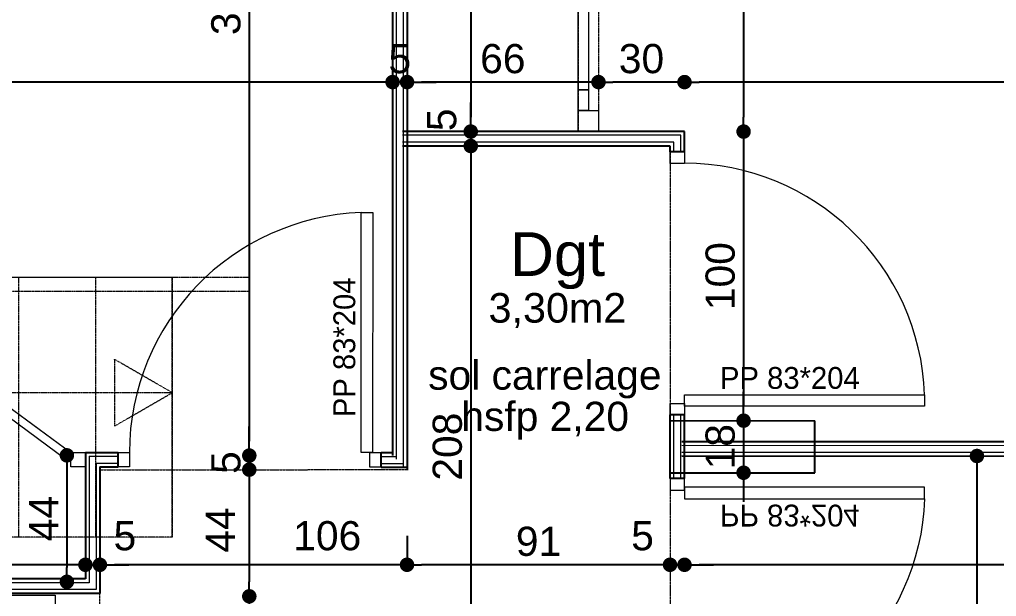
# Model space of a CAD drawing. Header units: centimetres. Extents: x 16433 to 114398, y -50094 to -12305.
# Drawn here: x 61596.8 to 61934.5, y -31875.3 to -31675.8 of the extents above; entities that cross this region are included whole.
import ezdxf

# ---------------------------------------------------------------- set-up
doc = ezdxf.new("R2010")
doc.units = ezdxf.units.CM
doc.header["$LTSCALE"] = 0.5
for name, pattern in [('Style de ligne -1', [0.41664, 0.20828, -0.20836]), ('Style de ligne -2', [0.694425, 0.48607, -0.208355]), ('Style de ligne -5', [0.20828, 0.069425, -0.138855])]:
    doc.linetypes.add(name, pattern=pattern)
doc.layers.get('0').update_dxf_attribs({"linetype": 'CONTINUOUS'})
doc.layers.get('DEFPOINTS').update_dxf_attribs({"linetype": 'CONTINUOUS'})
doc.layers.add('3-BAT C-Niveau-3', color=7, linetype='CONTINUOUS')
doc.styles.add('Futura Book', font='')
doc.styles.add('Helvetica', font='')
doc.styles.get('Futura Book').set_extended_font_data('Futura Book')
doc.styles.get('Helvetica').set_extended_font_data('Helvetica')
doc.dimstyles.new('IS', dxfattribs={"dimtxt": 10.08724, "dimasz": 5.007446, "dimexe": 2, "dimexo": 10, "dimgap": 3, "dimtad": 1, "dimdec": 1, "dimtxsty": 'Helvetica', "dimblk": 'DOT', "dimblk1": 'DOT', "dimblk2": 'DOT', "dimcen": 0, "dimdle": 10, "dimazin": 0, "dimtfac": 0.8, "dimtdec": 1, "dimtix": 1, "dimtmove": 0, "dimatfit": 0, "dimldrblk": 'VW_FILLEDARROW-1', "dimfxl": 10, "dimfxlon": 1, "dimfrac": 2, "dimtolj": 1, "dimarcsym": 0})

# ---------------------------------------------------------------- blocks, each defined once
blk = doc.blocks.new('PORTE 83_204')
at = {"color": 7, "linetype": 'Continuous', "lineweight": 13, "flags": 128}
for points in [[(38.5, 2.5), (38.5, 85.5), (42.5, 85.5), (42.5, 2.5)], [(-45.5, 2.5), (-41.5, 2.5), (-41.5, -2.5), (-45.5, -2.5)], [(41.5, 2.5), (45.5, 2.5), (45.5, -2.5), (41.5, -2.5)]]:
    blk.add_lwpolyline(points, close=True, dxfattribs=at)
at = {"color": 7, "linetype": 'Continuous', "lineweight": 5}
blk.add_arc((41.5, 2.5), 83.05, 92.0697, 180, dxfattribs=at)
at = {"color": 7, "insert": (28.91, 14.76), "char_height": 7.55165, "width": 66.7422, "attachment_point": 1, "rotation": 90, "line_spacing_factor": 0.962448, "style": 'Futura Book'}
blk.add_mtext('\\pt10.172,20.344,30.516,40.688,50.86,61.032,71.205,81.407,91.526,101.72,111.92,122.03,132.23,142.42,152.62,162.74,172.93,183.13,193.25,203.44,213.64,223.76;PP 83*204', dxfattribs=at)
blk = doc.blocks.new('Groupe-8-1')
at = {"color": 7, "linetype": 'Style de ligne -5', "lineweight": 5, "flags": 128}
blk.add_lwpolyline([(17641.44, -46532.26), (17468.27, -46565.06), (17466.97, -46558.18), (17640.13, -46525.39)], close=True, dxfattribs=at)
at = {"color": 7, "linetype": 'Continuous', "lineweight": 18, "flags": 128}
for points in [[(17641.44, -46532.26), (17634.33, -46533.61), (17633.03, -46526.73), (17640.13, -46525.39)], [(17634.33, -46533.61), (17627.22, -46534.96), (17626.57, -46531.52), (17633.68, -46530.17)], [(17627.22, -46534.96), (17561.95, -46547.32), (17561.29, -46543.88), (17626.57, -46531.52)], [(17547.08, -46546.57), (17481.84, -46558.93), (17481.19, -46555.49), (17546.43, -46543.13)], [(17554.19, -46545.22), (17547.08, -46546.57), (17546.43, -46543.13), (17553.54, -46541.79)], [(17561.95, -46547.32), (17554.84, -46548.66), (17554.19, -46545.22), (17561.29, -46543.88)], [(17475.38, -46563.71), (17468.27, -46565.06), (17466.97, -46558.18), (17474.08, -46556.83)], [(17481.84, -46558.93), (17474.73, -46560.27), (17474.08, -46556.83), (17481.19, -46555.49)]]:
    blk.add_lwpolyline(points, close=True, dxfattribs=at)
blk = doc.blocks.new('Sol carrelage')
at = {"color": 7, "insert": (0, -0.78), "char_height": 10.0872, "width": 104.0427, "attachment_point": 2, "line_spacing_factor": 0.834288, "style": 'Helvetica'}
blk.add_mtext('\\pt41.872,83.623;sol carrelage', dxfattribs=at)
blk = doc.blocks.new('hsfp 2.20')
at = {"color": 7, "insert": (0, -0.78), "char_height": 10.0872, "attachment_point": 2, "line_spacing_factor": 0.834288, "style": 'Helvetica'}
blk.add_mtext('\\pt41.872;hsfp 2,20', dxfattribs=at)
blk = doc.blocks.new('Groupe-9-1')
at = {"color": 7, "linetype": 'Continuous', "lineweight": 35}
for p, q in [((17172.45, -46216.26), (17273.74, -46325.9)), ((17271.07, -46330.37), (17170.72, -46221.75))]:
    blk.add_line(p, q, dxfattribs=at)
at = {"color": 7, "linetype": 'Style de ligne -5', "lineweight": 5}
for p, q in [((17309.77, -46216.14), (17276.69, -46314.01)), ((17264.76, -46224.67), (17266.83, -46315.87)), ((17224.35, -46232.32), (17252.02, -46302.39)), ((17279.54, -46322.43), (17355.08, -46237.63)), ((17364.26, -46286.11), (17281.4, -46332.28)), ((17352.15, -46437.12), (17328.89, -46314.3)), ((17283.27, -46342.14), (17371.7, -46325.4)), ((17376.64, -46351.47), (17288.21, -46368.21)), ((17293.14, -46394.28), (17381.57, -46377.54)), ((17386.51, -46403.6), (17298.08, -46420.35)), ((17303.02, -46446.42), (17391.45, -46429.67))]:
    blk.add_line(p, q, dxfattribs=at)
at = {"color": 7, "linetype": 'Continuous', "lineweight": 5}
for p, q in [((17260.36, -46328.64), (17170.6, -46242.5)), ((17161.99, -46292.89), (17262.22, -46338.49)), ((17264.09, -46348.35), (17170.14, -46335.92)), ((17226.71, -46419.65), (17210.98, -46336.63)), ((17177.53, -46374.96), (17265.96, -46358.21)), ((17270.9, -46384.28), (17182.47, -46401.03))]:
    blk.add_line(p, q, dxfattribs=at)
at = {"color": 7, "linetype": 'Style de ligne -5', "lineweight": 5, "flags": 128}
for points in [[(17192.81, -46238.29), (17349.58, -46208.6), (17391.45, -46429.67), (17303.02, -46446.42), (17277.9, -46313.78), (17264.83, -46316.25)], [(17192.81, -46238.29), (17349.58, -46208.6), (17350.51, -46213.52), (17196.81, -46242.62)]]:
    blk.add_lwpolyline(points, dxfattribs=at)
for points in [[(17391.47, -46456.64), (17344.67, -46209.53), (17349.58, -46208.6), (17396.38, -46455.71)], [(17359.77, -46415.32), (17337.08, -46419.62), (17352.15, -46437.12)]]:
    blk.add_lwpolyline(points, close=True, dxfattribs=at)
at = {"color": 7, "linetype": 'Continuous', "lineweight": 5, "flags": 128}
for points in [[(17259.04, -46317.35), (17258.25, -46317.5), (17275.83, -46410.35), (17187.4, -46427.1), (17153.07, -46245.82), (17187.01, -46239.39)], [(17191.01, -46243.72), (17154, -46250.73), (17153.07, -46245.82), (17187.01, -46239.39)]]:
    blk.add_lwpolyline(points, dxfattribs=at)
for points in [[(17158.19, -46244.89), (17197.45, -46452.21), (17192.54, -46453.14), (17153.28, -46245.82)], [(17206.33, -46292.47), (17225, -46306.07), (17227.44, -46283.1)]]:
    blk.add_lwpolyline(points, close=True, dxfattribs=at)
at = {"color": 7, "linetype": 'Style de ligne -5', "lineweight": 5}
blk.add_arc((17269.93, -46325.46), 60, 10.7236, 130.3529, dxfattribs=at)
at = {"color": 7, "linetype": 'Continuous', "lineweight": 5}
blk.add_arc((17269.93, -46325.46), 60, 135.087, 190.7236, dxfattribs=at)
blk = doc.blocks.new('Groupe-11-1')
at = {"color": 7, "linetype": 'Continuous', "lineweight": 13, "flags": 128}
for points in [[(17312.18, -46337.14), (17313.11, -46342.05), (17308.2, -46342.98), (17307.27, -46338.07)], [(17313.11, -46342.05), (17337.09, -46364.44), (17335.06, -46366.61), (17311.08, -46344.23)], [(17322.64, -46405.27), (17336.77, -46375.67), (17339.46, -46376.95), (17325.32, -46406.55)], [(17321.34, -46412.39), (17320.41, -46407.48), (17325.32, -46406.55), (17326.25, -46411.46)]]:
    blk.add_lwpolyline(points, close=True, dxfattribs=at)
at = {"color": 7, "linetype": 'Style de ligne -2', "lineweight": 5}
for centre, start, end in [((17313.11, -46342.05), 280.72, 311.77), ((17325.32, -46406.55), 69.6725, 100.72)]:
    blk.add_arc(centre, 32.8, start, end, dxfattribs=at)
blk = doc.blocks.new('Groupe-14-1')
at = {"color": 7, "linetype": 'Continuous', "lineweight": 5}
for p, q in [((17279.29, -46425.44), (17263.36, -46341.3)), ((17280.33, -46423.92), (17264.88, -46342.33)), ((17280.33, -46423.92), (17264.88, -46342.33)), ((17282.24, -46421.12), (17267.68, -46344.25)), ((17282.24, -46421.12), (17267.68, -46344.25)), ((17326.25, -46411.46), (17328.34, -46422.53)), ((17323.3, -46415.78), (17280.33, -46423.92)), ((17323.3, -46415.78), (17280.33, -46423.92)), ((17325.22, -46412.98), (17282.24, -46421.12)), ((17325.22, -46412.98), (17282.24, -46421.12)), ((17323.3, -46415.78), (17324.71, -46423.22)), ((17323.3, -46415.78), (17324.71, -46423.22)), ((17325.22, -46412.98), (17327.07, -46422.77)), ((17325.22, -46412.98), (17327.07, -46422.77)), ((17322.27, -46417.3), (17279.29, -46425.44)), ((17628.88, -46465.97), (17342.02, -46520.28)), ((17628.88, -46465.97), (17342.02, -46520.28)), ((17628.43, -46463.61), (17343.93, -46517.47)), ((17628.43, -46463.61), (17343.93, -46517.47)), ((17629.12, -46467.25), (17340.98, -46521.8)), ((17467.96, -46590.28), (17450.75, -46499.4)), ((17469.48, -46591.32), (17452.03, -46499.16)), ((17469.48, -46591.32), (17452.03, -46499.16)), ((17472.29, -46593.23), (17454.39, -46498.71)), ((17472.29, -46593.23), (17454.39, -46498.71)), ((17341.59, -46512.64), (17343, -46520.09)), ((17341.59, -46512.64), (17343, -46520.09)), ((17343.95, -46512.19), (17344.91, -46517.29)), ((17343.95, -46512.19), (17344.91, -46517.29)), ((17345.23, -46511.95), (17345.95, -46515.77)), ((17466, -46590.65), (17467.96, -46590.28)), ((17466.24, -46591.93), (17469.48, -46591.32)), ((17466.24, -46591.93), (17469.48, -46591.32)), ((17466.69, -46594.29), (17472.29, -46593.23)), ((17466.69, -46594.29), (17472.29, -46593.23)), ((17355, -46611.67), (17376.59, -46607.59)), ((17355.25, -46612.95), (17376.83, -46608.86)), ((17355.25, -46612.95), (17376.83, -46608.86)), ((17355.69, -46615.31), (17377.28, -46611.22)), ((17355.69, -46615.31), (17377.28, -46611.22)), ((17364.73, -46613.98), (17426.26, -46939.82)), ((17364.73, -46613.98), (17426.26, -46939.82)), ((17367.09, -46613.53), (17428.62, -46939.38)), ((17367.09, -46613.53), (17428.62, -46939.38)), ((17368.37, -46613.29), (17429.9, -46939.13))]:
    blk.add_line(p, q, dxfattribs=at)
at = {"color": 7, "linetype": 'Continuous', "lineweight": 25}
for p, q in [((17279.29, -46425.44), (17263.36, -46341.3)), ((17283.28, -46419.6), (17269.2, -46345.28)), ((17326.25, -46411.46), (17283.28, -46419.6)), ((17326.25, -46411.46), (17328.34, -46422.53)), ((17322.27, -46417.3), (17279.29, -46425.44)), ((17322.27, -46417.3), (17323.43, -46423.46)), ((17323.43, -46423.46), (17328.34, -46422.53)), ((17628.19, -46462.33), (17344.97, -46515.95)), ((17629.12, -46467.25), (17340.98, -46521.8)), ((17467.96, -46590.28), (17450.75, -46499.4)), ((17473.81, -46594.26), (17455.66, -46498.47)), ((17340.32, -46512.88), (17345.23, -46511.95)), ((17340.32, -46512.88), (17341.96, -46521.61)), ((17345.23, -46511.95), (17345.95, -46515.77)), ((17466, -46590.65), (17467.96, -46590.28)), ((17466.93, -46595.57), (17466, -46590.65)), ((17466.93, -46595.57), (17473.81, -46594.26)), ((17355, -46611.67), (17376.59, -46607.59)), ((17356.97, -46611.3), (17374.66, -46607.95)), ((17374.66, -46607.95), (17383.96, -46657.08)), ((17374.66, -46607.95), (17383.96, -46657.08)), ((17377.52, -46612.5), (17376.59, -46607.59)), ((17355.93, -46616.59), (17355, -46611.67)), ((17356.97, -46611.3), (17366.27, -46660.43)), ((17356.97, -46611.3), (17366.27, -46660.43)), ((17355.93, -46616.59), (17377.52, -46612.5)), ((17363.46, -46614.22), (17424.99, -46940.06)), ((17368.37, -46613.29), (17429.9, -46939.13)), ((17366.27, -46660.43), (17383.96, -46657.08))]:
    blk.add_line(p, q, dxfattribs=at)
at = {"color": 7}
for name in ['Groupe-9-1', 'Groupe-11-1', 'Groupe-8-1']:
    blk.add_blockref(name, (0, 0), dxfattribs=at)
for name, p, rotation in [('PORTE 83_204', (17334.33, -46467.71), 280.6937189372402), ('Sol carrelage', (17387.81, -46561.42), 280.7235947438887), ('hsfp 2.20', (17373.82, -46564.18), 280.7235947438887), ('PORTE 83_204', (17421.76, -46601.58), 190.7235947438887)]:
    blk.add_blockref(name, p, dxfattribs=dict(at, rotation=rotation))
at = {"color": 7, "xscale": -1, "rotation": 190.7235947438887}
blk.add_blockref('PORTE 83_204', (17310.76, -46622.6), dxfattribs=at)
at = {"color": 7, "insert": (17431.44, -46557.58), "char_height": 15.1309, "attachment_point": 2, "rotation": 280.7236, "line_spacing_factor": 0.834288, "style": 'Helvetica'}
blk.add_mtext('\\pt38.084;Dgt\\P{\\H0.6752x;3,30m2}\\P', dxfattribs=at)
blk = doc.blocks.new('_DOT')
at = {"color": 0, "linetype": 'ByBlock', "lineweight": -2}
blk.add_line((-0.5, 0), (-1, 0), dxfattribs=at)
at = {"color": 0, "linetype": 'ByBlock', "const_width": 0.5}
blk.add_lwpolyline([(-0.25, 0, 1), (0.25, 0, 1)], format="xyb", close=True, dxfattribs=at)
blk = doc.blocks.new('*D1841')
at = {"layer": '3-BAT C-Niveau-3', "color": 0, "linetype": 'Continuous', "lineweight": -2, "transparency": 16777216}
blk.add_line((61847.1, -31719.57), (61847.1, -31809.52), dxfattribs=at)
at = {"layer": 'DEFPOINTS', "color": 0, "linetype": 'Continuous', "transparency": 16777216}
for p in [(61826.68, -31714.56), (61847.1, -31814.53), (61859.18, -31814.53)]:
    blk.add_point(p, dxfattribs=at)
at = {"layer": '3-BAT C-Niveau-3', "color": 0, "linetype": 'Continuous', "lineweight": -2, "transparency": 16777216, "xscale": 5.007446289062499, "yscale": 5.007446289062499, "zscale": 5.007446289062499}
for p, rotation in [((61847.1, -31714.56), 90), ((61847.1, -31814.53), 270)]:
    blk.add_blockref('_DOT', p, dxfattribs=dict(at, rotation=rotation))
at = {"layer": '3-BAT C-Niveau-3', "color": 0, "linetype": 'Continuous', "lineweight": 5, "transparency": 16777216, "insert": (61839.05, -31764.55), "char_height": 10.087, "attachment_point": 5, "rotation": 90, "style": 'Helvetica'}
blk.add_mtext('\\A1;100', dxfattribs=at)
blk = doc.blocks.new('VW_FILLEDARROW-1')
at = {"color": 0, "linetype": 'Continuous', "lineweight": 5, "flags": 128}
blk.add_lwpolyline([(-1.997, 0.535), (0, 0), (-1.997, -0.535)], close=True, dxfattribs=at)
blk = doc.blocks.new('*D1842')
at = {"layer": '3-BAT C-Niveau-3', "color": 0, "linetype": 'Continuous', "lineweight": -2, "transparency": 16777216}
blk.add_line((61847.1, -31543.33), (61847.1, -31709.56), dxfattribs=at)
at = {"layer": 'DEFPOINTS', "color": 0, "linetype": 'Continuous', "transparency": 16777216}
for p in [(61796.97, -31538.32), (61826.68, -31714.56), (61847.1, -31714.56)]:
    blk.add_point(p, dxfattribs=at)
at = {"layer": '3-BAT C-Niveau-3', "color": 0, "linetype": 'Continuous', "lineweight": -2, "transparency": 16777216, "xscale": 5.007446289062499, "yscale": 5.007446289062499, "zscale": 5.007446289062499}
for p, rotation in [((61847.1, -31538.32), 90), ((61847.1, -31714.56), 270)]:
    blk.add_blockref('_DOT', p, dxfattribs=dict(at, rotation=rotation))
at = {"layer": '3-BAT C-Niveau-3', "color": 0, "linetype": 'Continuous', "lineweight": 5, "transparency": 16777216, "insert": (61837.11, -31611.44), "char_height": 10.087, "attachment_point": 5, "rotation": 90, "style": 'Helvetica'}
blk.add_mtext('\\A1;176', dxfattribs=at)
blk = doc.blocks.new('*D1846')
at = {"layer": '3-BAT C-Niveau-3', "color": 0, "linetype": 'Continuous', "lineweight": -2, "transparency": 16777216}
blk.add_line((61676.25, -31880.27), (61676.25, -31960.56), dxfattribs=at)
at = {"layer": 'DEFPOINTS', "color": 0, "linetype": 'Continuous', "transparency": 16777216}
for p in [(61624.61, -31875.26), (61670.1, -31965.57), (61676.25, -31965.57)]:
    blk.add_point(p, dxfattribs=at)
at = {"layer": '3-BAT C-Niveau-3', "color": 0, "linetype": 'Continuous', "lineweight": -2, "transparency": 16777216, "xscale": 5.007446289062499, "yscale": 5.007446289062499, "zscale": 5.007446289062499}
for p, rotation in [((61676.25, -31875.26), 90), ((61676.25, -31965.57), 270)]:
    blk.add_blockref('_DOT', p, dxfattribs=dict(at, rotation=rotation))
at = {"layer": '3-BAT C-Niveau-3', "color": 0, "linetype": 'Continuous', "lineweight": 5, "transparency": 16777216, "insert": (61668.21, -31920.42), "char_height": 10.087, "attachment_point": 5, "rotation": 90, "style": 'Helvetica'}
blk.add_mtext('\\A1;90', dxfattribs=at)
blk = doc.blocks.new('*D1847')
at = {"layer": '3-BAT C-Niveau-3', "color": 0, "linetype": 'Continuous', "lineweight": -2, "transparency": 16777216}
blk.add_line((61676.25, -31836.48), (61676.25, -31870.26), dxfattribs=at)
at = {"layer": 'DEFPOINTS', "color": 0, "linetype": 'Continuous', "transparency": 16777216}
for p in [(61688.6, -31831.47), (61624.61, -31875.26), (61676.25, -31875.26)]:
    blk.add_point(p, dxfattribs=at)
at = {"layer": '3-BAT C-Niveau-3', "color": 0, "linetype": 'Continuous', "lineweight": -2, "transparency": 16777216, "xscale": 5.007446289062499, "yscale": 5.007446289062499, "zscale": 5.007446289062499}
for p, rotation in [((61676.25, -31831.47), 90), ((61676.25, -31875.26), 270)]:
    blk.add_blockref('_DOT', p, dxfattribs=dict(at, rotation=rotation))
at = {"layer": '3-BAT C-Niveau-3', "color": 0, "linetype": 'Continuous', "lineweight": 5, "transparency": 16777216, "insert": (61666.27, -31852.36), "char_height": 10.087, "attachment_point": 5, "rotation": 90, "style": 'Helvetica'}
blk.add_mtext('\\A1;44', dxfattribs=at)
blk = doc.blocks.new('*D1848')
at = {"layer": '3-BAT C-Niveau-3', "color": 0, "linetype": 'Continuous', "lineweight": -2, "transparency": 16777216}
for p, q in [((61676.25, -31821.57), (61676.25, -31816.56)), ((61676.25, -31826.58), (61676.25, -31831.47)), ((61676.25, -31836.48), (61676.25, -31841.49))]:
    blk.add_line(p, q, dxfattribs=at)
at = {"layer": 'DEFPOINTS', "color": 0, "linetype": 'Continuous', "transparency": 16777216}
for p in [(61718.88, -31826.58), (61676.25, -31831.47), (61688.6, -31831.47)]:
    blk.add_point(p, dxfattribs=at)
at = {"layer": '3-BAT C-Niveau-3', "color": 0, "linetype": 'Continuous', "lineweight": -2, "transparency": 16777216, "xscale": 5.007446289062499, "yscale": 5.007446289062499, "zscale": 5.007446289062499}
for p, rotation in [((61676.25, -31826.58), 270), ((61676.25, -31831.47), 90)]:
    blk.add_blockref('_DOT', p, dxfattribs=dict(at, rotation=rotation))
at = {"layer": '3-BAT C-Niveau-3', "color": 0, "linetype": 'Continuous', "lineweight": 5, "transparency": 16777216, "insert": (61668.21, -31829.02), "char_height": 10.087, "attachment_point": 5, "rotation": 90, "style": 'Helvetica'}
blk.add_mtext('\\A1;5', dxfattribs=at)
blk = doc.blocks.new('*D1849')
at = {"layer": '3-BAT C-Niveau-3', "color": 0, "linetype": 'Continuous', "lineweight": -2, "transparency": 16777216}
blk.add_line((61676.25, -31517.33), (61676.25, -31821.57), dxfattribs=at)
at = {"layer": 'DEFPOINTS', "color": 0, "linetype": 'Continuous', "transparency": 16777216}
for p in [(61697.75, -31512.32), (61676.25, -31826.58), (61718.88, -31826.58)]:
    blk.add_point(p, dxfattribs=at)
at = {"layer": '3-BAT C-Niveau-3', "color": 0, "linetype": 'Continuous', "lineweight": -2, "transparency": 16777216, "xscale": 5.007446289062499, "yscale": 5.007446289062499, "zscale": 5.007446289062499}
for p, rotation in [((61676.25, -31512.32), 90), ((61676.25, -31826.58), 270)]:
    blk.add_blockref('_DOT', p, dxfattribs=dict(at, rotation=rotation))
at = {"layer": '3-BAT C-Niveau-3', "color": 0, "linetype": 'Continuous', "lineweight": 5, "transparency": 16777216, "insert": (61668.21, -31669.45), "char_height": 10.087, "attachment_point": 5, "rotation": 90, "style": 'Helvetica'}
blk.add_mtext('\\A1;314', dxfattribs=at)
blk = doc.blocks.new('*D1858')
at = {"layer": '3-BAT C-Niveau-3', "color": 0, "linetype": 'Continuous', "lineweight": -2, "transparency": 16777216}
blk.add_line((61752.8, -31724.57), (61752.8, -31922.45), dxfattribs=at)
at = {"layer": 'DEFPOINTS', "color": 0, "linetype": 'Continuous', "transparency": 16777216}
for p in [(61749.85, -31719.56), (61750.51, -31927.46), (61752.8, -31927.46)]:
    blk.add_point(p, dxfattribs=at)
at = {"layer": '3-BAT C-Niveau-3', "color": 0, "linetype": 'Continuous', "lineweight": -2, "transparency": 16777216, "xscale": 5.007446289062499, "yscale": 5.007446289062499, "zscale": 5.007446289062499}
for p, rotation in [((61752.8, -31719.56), 90), ((61752.8, -31927.46), 270)]:
    blk.add_blockref('_DOT', p, dxfattribs=dict(at, rotation=rotation))
at = {"layer": '3-BAT C-Niveau-3', "color": 0, "linetype": 'Continuous', "lineweight": 5, "transparency": 16777216, "insert": (61744.75, -31823.51), "char_height": 10.087, "attachment_point": 5, "rotation": 90, "style": 'Helvetica'}
blk.add_mtext('\\A1;208', dxfattribs=at)
blk = doc.blocks.new('*D1859')
at = {"layer": '3-BAT C-Niveau-3', "color": 0, "linetype": 'Continuous', "lineweight": -2, "transparency": 16777216}
for p, q in [((61752.8, -31709.55), (61752.8, -31704.55)), ((61752.8, -31714.56), (61752.8, -31719.56)), ((61752.8, -31724.57), (61752.8, -31729.58))]:
    blk.add_line(p, q, dxfattribs=at)
at = {"layer": 'DEFPOINTS', "color": 0, "linetype": 'Continuous', "transparency": 16777216}
for p in [(61747.04, -31714.56), (61749.85, -31719.56), (61752.8, -31719.56)]:
    blk.add_point(p, dxfattribs=at)
at = {"layer": '3-BAT C-Niveau-3', "color": 0, "linetype": 'Continuous', "lineweight": -2, "transparency": 16777216, "xscale": 5.007446289062499, "yscale": 5.007446289062499, "zscale": 5.007446289062499}
for p, rotation in [((61752.8, -31714.56), 270), ((61752.8, -31719.56), 90)]:
    blk.add_blockref('_DOT', p, dxfattribs=dict(at, rotation=rotation))
at = {"layer": '3-BAT C-Niveau-3', "color": 0, "linetype": 'Continuous', "lineweight": 5, "transparency": 16777216, "insert": (61742.81, -31710.5), "char_height": 10.087, "attachment_point": 5, "rotation": 90, "style": 'Helvetica'}
blk.add_mtext('\\A1;5', dxfattribs=at)
blk = doc.blocks.new('*D1860')
at = {"layer": '3-BAT C-Niveau-3', "color": 0, "linetype": 'Continuous', "lineweight": -2, "transparency": 16777216}
blk.add_line((61752.8, -31543.33), (61752.8, -31709.55), dxfattribs=at)
at = {"layer": 'DEFPOINTS', "color": 0, "linetype": 'Continuous', "transparency": 16777216}
for p in [(61758.1, -31538.32), (61747.04, -31714.56), (61752.8, -31714.56)]:
    blk.add_point(p, dxfattribs=at)
at = {"layer": '3-BAT C-Niveau-3', "color": 0, "linetype": 'Continuous', "lineweight": -2, "transparency": 16777216, "xscale": 5.007446289062499, "yscale": 5.007446289062499, "zscale": 5.007446289062499}
for p, rotation in [((61752.8, -31538.32), 90), ((61752.8, -31714.56), 270)]:
    blk.add_blockref('_DOT', p, dxfattribs=dict(at, rotation=rotation))
at = {"layer": '3-BAT C-Niveau-3', "color": 0, "linetype": 'Continuous', "lineweight": 5, "transparency": 16777216, "insert": (61744.75, -31626.44), "char_height": 10.087, "attachment_point": 5, "rotation": 90, "style": 'Helvetica'}
blk.add_mtext('\\A1;176', dxfattribs=at)
blk = doc.blocks.new('*D1865')
at = {"layer": '3-BAT C-Niveau-3', "color": 0, "linetype": 'Continuous', "lineweight": -2, "transparency": 16777216}
blk.add_line((61720.76, -31697.45), (61429.75, -31697.45), dxfattribs=at)
at = {"layer": 'DEFPOINTS', "color": 0, "linetype": 'Continuous', "transparency": 16777216}
for p in [(61725.77, -31682.45), (61424.74, -31697.45), (61424.74, -31698.72)]:
    blk.add_point(p, dxfattribs=at)
at = {"layer": '3-BAT C-Niveau-3', "color": 0, "linetype": 'Continuous', "lineweight": -2, "transparency": 16777216, "xscale": 5.007446289062499, "yscale": 5.007446289062499, "zscale": 5.007446289062499, "rotation": 180}
blk.add_blockref('_DOT', (61424.74, -31697.45), dxfattribs=at)
at = {"layer": '3-BAT C-Niveau-3', "color": 0, "linetype": 'Continuous', "lineweight": -2, "transparency": 16777216, "xscale": 5.007446289062499, "yscale": 5.007446289062499, "zscale": 5.007446289062499}
blk.add_blockref('_DOT', (61725.77, -31697.45), dxfattribs=at)
at = {"layer": '3-BAT C-Niveau-3', "color": 0, "linetype": 'Continuous', "lineweight": 5, "transparency": 16777216, "insert": (61575.26, -31689.4), "char_height": 10.087, "attachment_point": 5, "style": 'Helvetica'}
blk.add_mtext('\\A1;301', dxfattribs=at)
blk = doc.blocks.new('*D1866')
at = {"layer": '3-BAT C-Niveau-3', "color": 0, "linetype": 'Continuous', "lineweight": -2, "transparency": 16777216}
for p, q in [((61720.76, -31697.45), (61715.75, -31697.45)), ((61730.78, -31697.45), (61725.77, -31697.45)), ((61735.79, -31697.45), (61740.79, -31697.45))]:
    blk.add_line(p, q, dxfattribs=at)
at = {"layer": 'DEFPOINTS', "color": 0, "linetype": 'Continuous', "transparency": 16777216}
for p in [(61725.77, -31682.45), (61730.78, -31680.36), (61725.77, -31697.45)]:
    blk.add_point(p, dxfattribs=at)
at = {"layer": '3-BAT C-Niveau-3', "color": 0, "linetype": 'Continuous', "lineweight": -2, "transparency": 16777216, "xscale": 5.007446289062499, "yscale": 5.007446289062499, "zscale": 5.007446289062499}
blk.add_blockref('_DOT', (61725.77, -31697.45), dxfattribs=at)
at = {"layer": '3-BAT C-Niveau-3', "color": 0, "linetype": 'Continuous', "lineweight": -2, "transparency": 16777216, "xscale": 5.007446289062499, "yscale": 5.007446289062499, "zscale": 5.007446289062499, "rotation": 180}
blk.add_blockref('_DOT', (61730.78, -31697.45), dxfattribs=at)
at = {"layer": '3-BAT C-Niveau-3', "color": 0, "linetype": 'Continuous', "lineweight": 5, "transparency": 16777216, "insert": (61728.27, -31689.4), "char_height": 10.087, "attachment_point": 5, "style": 'Helvetica'}
blk.add_mtext('\\A1;5', dxfattribs=at)
blk = doc.blocks.new('*D1867')
at = {"layer": '3-BAT C-Niveau-3', "color": 0, "linetype": 'Continuous', "lineweight": -2, "transparency": 16777216}
blk.add_line((61791.94, -31697.45), (61735.79, -31697.45), dxfattribs=at)
at = {"layer": 'DEFPOINTS', "color": 0, "linetype": 'Continuous', "transparency": 16777216}
for p in [(61730.78, -31680.36), (61730.78, -31697.45), (61796.95, -31702.45)]:
    blk.add_point(p, dxfattribs=at)
at = {"layer": '3-BAT C-Niveau-3', "color": 0, "linetype": 'Continuous', "lineweight": -2, "transparency": 16777216, "xscale": 5.007446289062499, "yscale": 5.007446289062499, "zscale": 5.007446289062499, "rotation": 180}
blk.add_blockref('_DOT', (61730.78, -31697.45), dxfattribs=at)
at = {"layer": '3-BAT C-Niveau-3', "color": 0, "linetype": 'Continuous', "lineweight": -2, "transparency": 16777216, "xscale": 5.007446289062499, "yscale": 5.007446289062499, "zscale": 5.007446289062499}
blk.add_blockref('_DOT', (61796.95, -31697.45), dxfattribs=at)
at = {"layer": '3-BAT C-Niveau-3', "color": 0, "linetype": 'Continuous', "lineweight": 5, "transparency": 16777216, "insert": (61763.87, -31689.4), "char_height": 10.087, "attachment_point": 5, "style": 'Helvetica'}
blk.add_mtext('\\A1;66', dxfattribs=at)
blk = doc.blocks.new('*D1868')
at = {"layer": '3-BAT C-Niveau-3', "color": 0, "linetype": 'Continuous', "lineweight": -2, "transparency": 16777216}
blk.add_line((61821.67, -31697.45), (61801.96, -31697.45), dxfattribs=at)
at = {"layer": 'DEFPOINTS', "color": 0, "linetype": 'Continuous', "transparency": 16777216}
for p in [(61796.95, -31697.45), (61796.95, -31702.45), (61826.68, -31714.56)]:
    blk.add_point(p, dxfattribs=at)
at = {"layer": '3-BAT C-Niveau-3', "color": 0, "linetype": 'Continuous', "lineweight": -2, "transparency": 16777216, "xscale": 5.007446289062499, "yscale": 5.007446289062499, "zscale": 5.007446289062499, "rotation": 180}
blk.add_blockref('_DOT', (61796.95, -31697.45), dxfattribs=at)
at = {"layer": '3-BAT C-Niveau-3', "color": 0, "linetype": 'Continuous', "lineweight": -2, "transparency": 16777216, "xscale": 5.007446289062499, "yscale": 5.007446289062499, "zscale": 5.007446289062499}
blk.add_blockref('_DOT', (61826.68, -31697.45), dxfattribs=at)
at = {"layer": '3-BAT C-Niveau-3', "color": 0, "linetype": 'Continuous', "lineweight": 5, "transparency": 16777216, "insert": (61811.81, -31689.4), "char_height": 10.087, "attachment_point": 5, "style": 'Helvetica'}
blk.add_mtext('\\A1;30', dxfattribs=at)
blk = doc.blocks.new('*D1869')
at = {"layer": '3-BAT C-Niveau-3', "color": 0, "linetype": 'Continuous', "lineweight": -2, "transparency": 16777216}
blk.add_line((62152.09, -31697.45), (61831.69, -31697.45), dxfattribs=at)
at = {"layer": 'DEFPOINTS', "color": 0, "linetype": 'Continuous', "transparency": 16777216}
for p in [(61826.68, -31697.45), (62157.1, -31705.25), (61826.68, -31714.56)]:
    blk.add_point(p, dxfattribs=at)
at = {"layer": '3-BAT C-Niveau-3', "color": 0, "linetype": 'Continuous', "lineweight": -2, "transparency": 16777216, "xscale": 5.007446289062499, "yscale": 5.007446289062499, "zscale": 5.007446289062499, "rotation": 180}
blk.add_blockref('_DOT', (61826.68, -31697.45), dxfattribs=at)
at = {"layer": '3-BAT C-Niveau-3', "color": 0, "linetype": 'Continuous', "lineweight": -2, "transparency": 16777216, "xscale": 5.007446289062499, "yscale": 5.007446289062499, "zscale": 5.007446289062499}
blk.add_blockref('_DOT', (62157.1, -31697.45), dxfattribs=at)
at = {"layer": '3-BAT C-Niveau-3', "color": 0, "linetype": 'Continuous', "lineweight": 5, "transparency": 16777216, "insert": (61991.89, -31689.4), "char_height": 10.087, "attachment_point": 5, "style": 'Helvetica'}
blk.add_mtext('\\A1;330', dxfattribs=at)
blk = doc.blocks.new('*D1870')
at = {"layer": '3-BAT C-Niveau-3', "color": 0, "linetype": 'Continuous', "lineweight": -2, "transparency": 16777216}
for p, q in [((61847.1, -31809.52), (61847.1, -31804.51)), ((61847.1, -31814.53), (61847.1, -31832.53)), ((61847.1, -31837.54), (61847.1, -31842.54))]:
    blk.add_line(p, q, dxfattribs=at)
at = {"layer": 'DEFPOINTS', "color": 0, "linetype": 'Continuous', "transparency": 16777216}
for p in [(61840.6, -31814.53), (61840.6, -31832.53), (61847.1, -31832.53)]:
    blk.add_point(p, dxfattribs=at)
at = {"layer": '3-BAT C-Niveau-3', "color": 0, "linetype": 'Continuous', "lineweight": -2, "transparency": 16777216, "xscale": 5.007446289062499, "yscale": 5.007446289062499, "zscale": 5.007446289062499}
for p, rotation in [((61847.1, -31814.53), 270), ((61847.1, -31832.53), 90)]:
    blk.add_blockref('_DOT', p, dxfattribs=dict(at, rotation=rotation))
at = {"layer": '3-BAT C-Niveau-3', "color": 0, "linetype": 'Continuous', "lineweight": 5, "transparency": 16777216, "insert": (61839.05, -31823.53), "char_height": 10.087, "attachment_point": 5, "rotation": 90, "style": 'Helvetica'}
blk.add_mtext('\\A1;18', dxfattribs=at)
blk = doc.blocks.new('*D1873')
at = {"layer": '3-BAT C-Niveau-3', "color": 0, "linetype": 'Continuous', "lineweight": -2, "transparency": 16777216}
blk.add_line((61927.75, -31831.75), (61927.75, -31933.86), dxfattribs=at)
at = {"layer": 'DEFPOINTS', "color": 0, "linetype": 'Continuous', "transparency": 16777216}
for p in [(61915.6, -31826.74), (61891.1, -31938.87), (61927.75, -31938.87)]:
    blk.add_point(p, dxfattribs=at)
at = {"layer": '3-BAT C-Niveau-3', "color": 0, "linetype": 'Continuous', "lineweight": -2, "transparency": 16777216, "xscale": 5.007446289062499, "yscale": 5.007446289062499, "zscale": 5.007446289062499}
for p, rotation in [((61927.75, -31826.74), 90), ((61927.75, -31938.87), 270)]:
    blk.add_blockref('_DOT', p, dxfattribs=dict(at, rotation=rotation))
at = {"layer": '3-BAT C-Niveau-3', "color": 0, "linetype": 'Continuous', "lineweight": 5, "transparency": 16777216, "insert": (61917.77, -31893.31), "char_height": 10.087, "attachment_point": 5, "rotation": 90, "style": 'Helvetica'}
blk.add_mtext('\\A1;112', dxfattribs=at)
blk = doc.blocks.new('*D1883')
at = {"layer": '3-BAT C-Niveau-3', "color": 0, "linetype": 'Continuous', "lineweight": -2, "transparency": 16777216}
blk.add_line((61613.2, -31831.53), (61613.2, -31865.26), dxfattribs=at)
at = {"layer": 'DEFPOINTS', "color": 0, "linetype": 'Continuous', "transparency": 16777216}
for p in [(61619.91, -31826.52), (61613.2, -31870.26), (61616.9, -31870.26)]:
    blk.add_point(p, dxfattribs=at)
at = {"layer": '3-BAT C-Niveau-3', "color": 0, "linetype": 'Continuous', "lineweight": -2, "transparency": 16777216, "xscale": 5.007446289062499, "yscale": 5.007446289062499, "zscale": 5.007446289062499}
for p, rotation in [((61613.2, -31826.52), 90), ((61613.2, -31870.26), 270)]:
    blk.add_blockref('_DOT', p, dxfattribs=dict(at, rotation=rotation))
at = {"layer": '3-BAT C-Niveau-3', "color": 0, "linetype": 'Continuous', "lineweight": 5, "transparency": 16777216, "insert": (61605.15, -31848.39), "char_height": 10.087, "attachment_point": 5, "rotation": 90, "style": 'Helvetica'}
blk.add_mtext('\\A1;44', dxfattribs=at)
blk = doc.blocks.new('*D1891')
at = {"layer": '3-BAT C-Niveau-3', "color": 0, "linetype": 'Continuous', "lineweight": -2, "transparency": 16777216}
for p, q in [((61544, -31854.75), (61544, -31866.36)), ((61614.6, -31864.36), (61549.01, -31864.36)), ((61619.61, -31862.86), (61619.61, -31866.36))]:
    blk.add_line(p, q, dxfattribs=at)
at = {"layer": 'DEFPOINTS', "color": 0, "linetype": 'Continuous', "transparency": 16777216}
for p in [(61544, -31844.75), (61619.61, -31852.86), (61544, -31864.36)]:
    blk.add_point(p, dxfattribs=at)
at = {"layer": '3-BAT C-Niveau-3', "color": 0, "linetype": 'Continuous', "lineweight": -2, "transparency": 16777216, "xscale": 5.007446289062499, "yscale": 5.007446289062499, "zscale": 5.007446289062499, "rotation": 180}
blk.add_blockref('_DOT', (61544, -31864.36), dxfattribs=at)
at = {"layer": '3-BAT C-Niveau-3', "color": 0, "linetype": 'Continuous', "lineweight": -2, "transparency": 16777216, "xscale": 5.007446289062499, "yscale": 5.007446289062499, "zscale": 5.007446289062499}
blk.add_blockref('_DOT', (61619.61, -31864.36), dxfattribs=at)
at = {"layer": '3-BAT C-Niveau-3', "color": 0, "linetype": 'Continuous', "lineweight": 5, "transparency": 16777216, "insert": (61578.12, -31854.37), "char_height": 10.087, "attachment_point": 5, "style": 'Helvetica'}
blk.add_mtext('\\A1;76', dxfattribs=at)
blk = doc.blocks.new('*D1892')
at = {"layer": '3-BAT C-Niveau-3', "color": 0, "linetype": 'Continuous', "lineweight": -2, "transparency": 16777216}
for p, q in [((61614.6, -31864.36), (61609.59, -31864.36)), ((61619.61, -31862.86), (61619.61, -31866.36)), ((61624.61, -31864.36), (61619.61, -31864.36)), ((61624.61, -31863.39), (61624.61, -31866.36)), ((61629.62, -31864.36), (61634.62, -31864.36))]:
    blk.add_line(p, q, dxfattribs=at)
at = {"layer": 'DEFPOINTS', "color": 0, "linetype": 'Continuous', "transparency": 16777216}
for p in [(61619.61, -31852.86), (61624.61, -31853.39), (61619.61, -31864.36)]:
    blk.add_point(p, dxfattribs=at)
at = {"layer": '3-BAT C-Niveau-3', "color": 0, "linetype": 'Continuous', "lineweight": -2, "transparency": 16777216, "xscale": 5.007446289062499, "yscale": 5.007446289062499, "zscale": 5.007446289062499}
blk.add_blockref('_DOT', (61619.61, -31864.36), dxfattribs=at)
at = {"layer": '3-BAT C-Niveau-3', "color": 0, "linetype": 'Continuous', "lineweight": -2, "transparency": 16777216, "xscale": 5.007446289062499, "yscale": 5.007446289062499, "zscale": 5.007446289062499, "rotation": 180}
blk.add_blockref('_DOT', (61624.61, -31864.36), dxfattribs=at)
at = {"layer": '3-BAT C-Niveau-3', "color": 0, "linetype": 'Continuous', "lineweight": 5, "transparency": 16777216, "insert": (61633.25, -31854.37), "char_height": 10.087, "attachment_point": 5, "style": 'Helvetica'}
blk.add_mtext('\\A1;5', dxfattribs=at)
blk = doc.blocks.new('*D1893')
at = {"layer": '3-BAT C-Niveau-3', "color": 0, "linetype": 'Continuous', "lineweight": -2, "transparency": 16777216}
for p, q in [((61730.76, -31854.36), (61730.76, -31866.36)), ((61624.61, -31863.39), (61624.61, -31866.36)), ((61725.76, -31864.36), (61629.62, -31864.36))]:
    blk.add_line(p, q, dxfattribs=at)
at = {"layer": 'DEFPOINTS', "color": 0, "linetype": 'Continuous', "transparency": 16777216}
for p in [(61730.76, -31831.44), (61624.61, -31853.39), (61624.61, -31864.36)]:
    blk.add_point(p, dxfattribs=at)
at = {"layer": '3-BAT C-Niveau-3', "color": 0, "linetype": 'Continuous', "lineweight": -2, "transparency": 16777216, "xscale": 5.007446289062499, "yscale": 5.007446289062499, "zscale": 5.007446289062499, "rotation": 180}
blk.add_blockref('_DOT', (61624.61, -31864.36), dxfattribs=at)
at = {"layer": '3-BAT C-Niveau-3', "color": 0, "linetype": 'Continuous', "lineweight": -2, "transparency": 16777216, "xscale": 5.007446289062499, "yscale": 5.007446289062499, "zscale": 5.007446289062499}
blk.add_blockref('_DOT', (61730.76, -31864.36), dxfattribs=at)
at = {"layer": '3-BAT C-Niveau-3', "color": 0, "linetype": 'Continuous', "lineweight": 5, "transparency": 16777216, "insert": (61703.19, -31854.37), "char_height": 10.087, "attachment_point": 5, "style": 'Helvetica'}
blk.add_mtext('\\A1;106', dxfattribs=at)
blk = doc.blocks.new('*D1894')
at = {"layer": '3-BAT C-Niveau-3', "color": 0, "linetype": 'Continuous', "lineweight": -2, "transparency": 16777216}
for p, q in [((61730.76, -31854.36), (61730.76, -31866.36)), ((61821.67, -31865.3), (61821.67, -31862.36)), ((61816.66, -31864.36), (61735.77, -31864.36))]:
    blk.add_line(p, q, dxfattribs=at)
at = {"layer": 'DEFPOINTS', "color": 0, "linetype": 'Continuous', "transparency": 16777216}
for p in [(61730.76, -31831.44), (61730.76, -31864.36), (61821.67, -31875.3)]:
    blk.add_point(p, dxfattribs=at)
at = {"layer": '3-BAT C-Niveau-3', "color": 0, "linetype": 'Continuous', "lineweight": -2, "transparency": 16777216, "xscale": 5.007446289062499, "yscale": 5.007446289062499, "zscale": 5.007446289062499, "rotation": 180}
blk.add_blockref('_DOT', (61730.76, -31864.36), dxfattribs=at)
at = {"layer": '3-BAT C-Niveau-3', "color": 0, "linetype": 'Continuous', "lineweight": -2, "transparency": 16777216, "xscale": 5.007446289062499, "yscale": 5.007446289062499, "zscale": 5.007446289062499}
blk.add_blockref('_DOT', (61821.67, -31864.36), dxfattribs=at)
at = {"layer": '3-BAT C-Niveau-3', "color": 0, "linetype": 'Continuous', "lineweight": 5, "transparency": 16777216, "insert": (61776.22, -31856.31), "char_height": 10.087, "attachment_point": 5, "style": 'Helvetica'}
blk.add_mtext('\\A1;91', dxfattribs=at)
blk = doc.blocks.new('*D1895')
at = {"layer": '3-BAT C-Niveau-3', "color": 0, "linetype": 'Continuous', "lineweight": -2, "transparency": 16777216}
for p, q in [((61821.67, -31865.3), (61821.67, -31862.36)), ((61826.68, -31864.36), (61826.68, -31862.36)), ((61816.66, -31864.36), (61811.65, -31864.36)), ((61826.68, -31864.36), (61821.67, -31864.36)), ((61831.69, -31864.36), (61836.69, -31864.36))]:
    blk.add_line(p, q, dxfattribs=at)
at = {"layer": 'DEFPOINTS', "color": 0, "linetype": 'Continuous', "transparency": 16777216}
for p in [(61821.67, -31864.36), (61821.67, -31875.3), (61826.68, -31872.86)]:
    blk.add_point(p, dxfattribs=at)
at = {"layer": '3-BAT C-Niveau-3', "color": 0, "linetype": 'Continuous', "lineweight": -2, "transparency": 16777216, "xscale": 5.007446289062499, "yscale": 5.007446289062499, "zscale": 5.007446289062499}
blk.add_blockref('_DOT', (61821.67, -31864.36), dxfattribs=at)
at = {"layer": '3-BAT C-Niveau-3', "color": 0, "linetype": 'Continuous', "lineweight": -2, "transparency": 16777216, "xscale": 5.007446289062499, "yscale": 5.007446289062499, "zscale": 5.007446289062499, "rotation": 180}
blk.add_blockref('_DOT', (61826.68, -31864.36), dxfattribs=at)
at = {"layer": '3-BAT C-Niveau-3', "color": 0, "linetype": 'Continuous', "lineweight": 5, "transparency": 16777216, "insert": (61812.17, -31854.37), "char_height": 10.087, "attachment_point": 5, "style": 'Helvetica'}
blk.add_mtext('\\A1;5', dxfattribs=at)
blk = doc.blocks.new('*D1896')
at = {"layer": '3-BAT C-Niveau-3', "color": 0, "linetype": 'Continuous', "lineweight": -2, "transparency": 16777216}
for p, q in [((62157.1, -31854.36), (62157.1, -31866.36)), ((61826.68, -31864.36), (61826.68, -31862.36)), ((62152.09, -31864.36), (61831.69, -31864.36))]:
    blk.add_line(p, q, dxfattribs=at)
at = {"layer": 'DEFPOINTS', "color": 0, "linetype": 'Continuous', "transparency": 16777216}
for p in [(62157.1, -31834.84), (61826.68, -31864.36), (61826.68, -31872.86)]:
    blk.add_point(p, dxfattribs=at)
at = {"layer": '3-BAT C-Niveau-3', "color": 0, "linetype": 'Continuous', "lineweight": -2, "transparency": 16777216, "xscale": 5.007446289062499, "yscale": 5.007446289062499, "zscale": 5.007446289062499, "rotation": 180}
blk.add_blockref('_DOT', (61826.68, -31864.36), dxfattribs=at)
at = {"layer": '3-BAT C-Niveau-3', "color": 0, "linetype": 'Continuous', "lineweight": -2, "transparency": 16777216, "xscale": 5.007446289062499, "yscale": 5.007446289062499, "zscale": 5.007446289062499}
blk.add_blockref('_DOT', (62157.1, -31864.36), dxfattribs=at)
at = {"layer": '3-BAT C-Niveau-3', "color": 0, "linetype": 'Continuous', "lineweight": 5, "transparency": 16777216, "insert": (61991.89, -31856.31), "char_height": 10.087, "attachment_point": 5, "style": 'Helvetica'}
blk.add_mtext('\\A1;330', dxfattribs=at)

msp = doc.modelspace()

# ---------------------------------------------------------------- linework, layer by layer
at = {"layer": '3-BAT C-Niveau-3', "color": 251, "linetype": 'Style de ligne -1', "lineweight": 5, "true_color": 0x616161, "flags": 128}
for points in [[(61730.779, -31538.322), (61789.966, -31538.322), (61789.966, -31714.561), (61730.779, -31714.561)], [(61821.671, -31719.563), (61821.671, -31927.527), (61735.289, -31927.527), (61735.289, -31927.561), (61726.66, -31927.554), (61726.678, -31965.746), (61624.672, -31965.746), (61624.609, -31831.527), (61730.784, -31831.441), (61730.784, -31719.563)]]:
    msp.add_lwpolyline(points, close=True, dxfattribs=at)

# ---------------------------------------------------------------- block references
at = {"layer": '3-BAT C-Niveau-3', "color": 7, "rotation": 79.27640525611221}
msp.add_blockref('Groupe-14-1', (12794.751, -40213.357), dxfattribs=at)

# ---------------------------------------------------------------- dimensions: what is measured, and where the dimension line sits
at = {"layer": '3-BAT C-Niveau-3', "color": 7, "linetype": 'Continuous', "lineweight": 5}
for base, p1, p2, picture, middle in [((61676.251, -31826.576), (61697.751, -31512.323), (61718.878, -31826.576), '*D1849', (61668.208, -31669.449)), ((61752.796, -31714.561), (61758.096, -31538.322), (61747.043, -31714.561), '*D1860', (61744.752, -31626.442)), ((61847.096, -31814.53), (61826.678, -31714.563), (61859.179, -31814.53), '*D1841', (61839.052, -31764.547)), ((61752.796, -31927.459), (61749.847, -31719.563), (61750.514, -31927.459), '*D1858', (61744.752, -31823.511)), ((61847.096, -31832.529), (61840.596, -31814.529), (61840.596, -31832.529), '*D1870', (61839.052, -31823.529)), ((61676.251, -31831.473), (61718.878, -31826.576), (61688.596, -31831.473), '*D1848', (61668.208, -31829.024)), ((61613.196, -31870.263), (61619.909, -31826.524), (61616.896, -31870.263), '*D1883', (61605.152, -31848.394)), ((61676.251, -31965.569), (61624.609, -31875.263), (61670.096, -31965.569), '*D1846', (61668.208, -31920.416))]:
    dim = msp.add_linear_dim(base=base, p1=p1, p2=p2, angle=90, dimstyle='IS', override={"dimtxt": 10.08724, "dimdec": 0, "dimpost": '<>', "dimtxsty": 'Helvetica', "dimse1": 1, "dimse2": 1, "dimtmove": 2}, dxfattribs=at)
    dim.commit()
    dim.dimension.update_dxf_attribs({"geometry": picture, "text_midpoint": middle})
for base, p1, p2, override, picture, middle in [((61847.096, -31714.563), (61796.966, -31538.322), (61826.678, -31714.563), {"dimtxt": 10.08724, "dimdec": 0, "dimpost": '<>', "dimtxsty": 'Helvetica', "dimse1": 1, "dimse2": 1, "dimtmove": 2}, '*D1842', (61837.111, -31611.443)), ((61752.796, -31719.563), (61747.043, -31714.561), (61749.847, -31719.563), {"dimtxt": 10.08724, "dimdec": 0, "dimpost": '<>', "dimtxsty": 'Helvetica', "dimse1": 1, "dimse2": 1, "dimtix": 0, "dimtmove": 2}, '*D1859', (61742.811, -31710.501)), ((61927.751, -31938.869), (61915.596, -31826.745), (61891.096, -31938.869), {"dimtxt": 10.08724, "dimdec": 0, "dimpost": '<>', "dimtxsty": 'Helvetica', "dimse1": 1, "dimse2": 1, "dimtmove": 2}, '*D1873', (61917.766, -31893.307)), ((61676.251, -31875.263), (61688.596, -31831.473), (61624.609, -31875.263), {"dimtxt": 10.08724, "dimdec": 0, "dimpost": '<>', "dimtxsty": 'Helvetica', "dimse1": 1, "dimse2": 1, "dimtmove": 2}, '*D1847', (61666.266, -31852.357))]:
    dim = msp.add_linear_dim(base=base, p1=p1, p2=p2, angle=90, dimstyle='IS', override=override, dxfattribs=at)
    dim.commit()
    dim.dimension.update_dxf_attribs({"geometry": picture, "text_midpoint": middle, "dimtype": 160})
for base, p1, p2, override, picture, middle in [((61424.744, -31697.447), (61725.77, -31682.451), (61424.744, -31698.723), {"dimtxt": 10.08724, "dimdec": 0, "dimpost": '<>', "dimtxsty": 'Helvetica', "dimse1": 1, "dimse2": 1, "dimtmove": 2}, '*D1865', (61575.257, -31689.403)), ((61725.77, -31697.447), (61730.779, -31680.357), (61725.77, -31682.451), {"dimtxt": 10.08724, "dimdec": 0, "dimpost": '<>', "dimtxsty": 'Helvetica', "dimse1": 1, "dimse2": 1, "dimtmove": 2}, '*D1866', (61728.274, -31689.403)), ((61730.779, -31697.447), (61796.951, -31702.447), (61730.779, -31680.357), {"dimtxt": 10.08724, "dimdec": 0, "dimpost": '<>', "dimtxsty": 'Helvetica', "dimse1": 1, "dimse2": 1, "dimtmove": 2}, '*D1867', (61763.865, -31689.403)), ((61796.951, -31697.447), (61826.678, -31714.563), (61796.951, -31702.447), {"dimtxt": 10.08724, "dimdec": 0, "dimpost": '<>', "dimtxsty": 'Helvetica', "dimse1": 1, "dimse2": 1, "dimtmove": 2}, '*D1868', (61811.815, -31689.403)), ((61826.678, -31697.447), (62157.095, -31705.247), (61826.678, -31714.563), {"dimtxt": 10.08724, "dimdec": 0, "dimpost": '<>', "dimtxsty": 'Helvetica', "dimse1": 1, "dimse2": 1, "dimtmove": 2}, '*D1869', (61991.887, -31689.403)), ((61730.764, -31864.357), (61821.668, -31875.302), (61730.764, -31831.437), {"dimtxt": 10.08724, "dimdec": 0, "dimpost": '<>', "dimtxsty": 'Helvetica', "dimtmove": 2}, '*D1894', (61776.216, -31856.313)), ((61826.678, -31864.357), (62157.095, -31834.843), (61826.678, -31872.857), {"dimtxt": 10.08724, "dimdec": 0, "dimpost": '<>', "dimtxsty": 'Helvetica', "dimtmove": 2}, '*D1896', (61991.886, -31856.313))]:
    dim = msp.add_linear_dim(base=base, p1=p1, p2=p2, dimstyle='IS', override=override, dxfattribs=at)
    dim.commit()
    dim.dimension.update_dxf_attribs({"geometry": picture, "text_midpoint": middle})
for base, p1, p2, override, picture, middle in [((61624.609, -31864.357), (61730.764, -31831.437), (61624.609, -31853.395), {"dimtxt": 10.08724, "dimdec": 0, "dimpost": '<>', "dimtxsty": 'Helvetica', "dimtmove": 2}, '*D1893', (61703.186, -31854.372)), ((61544.005, -31864.357), (61619.609, -31852.857), (61544.005, -31844.745), {"dimtxt": 10.08724, "dimdec": 0, "dimpost": '<>', "dimtxsty": 'Helvetica', "dimtmove": 2}, '*D1891', (61578.119, -31854.372)), ((61619.609, -31864.357), (61624.609, -31853.395), (61619.609, -31852.857), {"dimtxt": 10.08724, "dimdec": 0, "dimpost": '<>', "dimtxsty": 'Helvetica', "dimtix": 0, "dimtmove": 2}, '*D1892', (61633.249, -31854.372)), ((61821.668, -31864.357), (61826.678, -31872.857), (61821.668, -31875.302), {"dimtxt": 10.08724, "dimdec": 0, "dimpost": '<>', "dimtxsty": 'Helvetica', "dimtix": 0, "dimtmove": 2}, '*D1895', (61812.175, -31854.372))]:
    dim = msp.add_linear_dim(base=base, p1=p1, p2=p2, dimstyle='IS', override=override, dxfattribs=at)
    dim.commit()
    dim.dimension.update_dxf_attribs({"geometry": picture, "text_midpoint": middle, "dimtype": 160})

doc.saveas('drawing.dxf')
